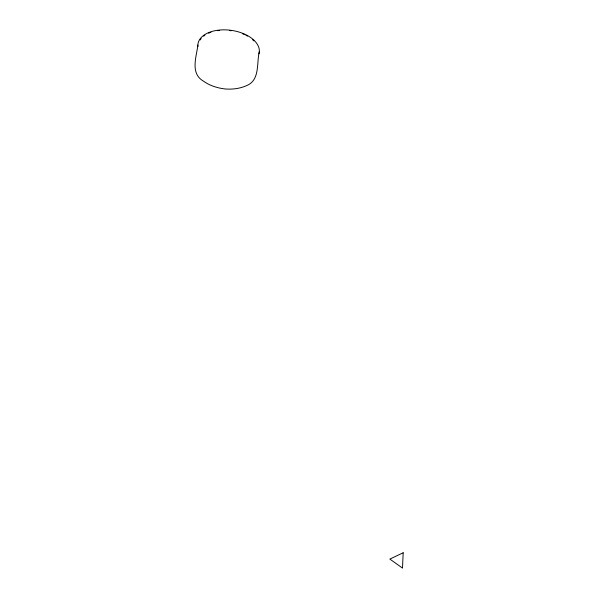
<?xml version="1.0" encoding="UTF-8"?>
<svg xmlns="http://www.w3.org/2000/svg" width="598" height="598" viewBox="0 0 598 598"><rect width="100%" height="100%" fill="white"/><g stroke="black" fill="none" stroke-linecap="round" stroke-linejoin="round"><path stroke-width="0.9" d="M197.871 45.022C196.48 56.982 190.007 73.248 203.268 81.022C209.517 85.574 217.037 87.936 224.646 88.915C232.174 89.603 239.805 88.668 246.742 85.574C260.25 79.99 256.43 62.857 259.353 51.473M197.916 46.614A30.939 18.097 7.8 0 1 230.081 30.192A30.939 18.097 7.8 0 1 258.986 53.813M200.218 39.931A30.206 17.671 7.8 0 1 201.182 38.564M203.604 36.172A30.206 17.671 7.8 0 1 204.92 35.207M208.657 33.182A30.206 17.671 7.8 0 1 210.959 32.292M217.844 30.692A30.206 17.671 7.8 0 1 219.705 30.476M229.385 30.55A30.206 17.671 7.8 0 1 231.12 30.76M242.781 33.847A30.206 17.671 7.8 0 1 244.29 34.49M245.92 35.275A30.206 17.671 7.8 0 1 247.497 36.119M252.558 39.67A30.206 17.671 7.8 0 1 253.851 40.881M403.179 552.776L402.506 568.1L389.851 559.078L403.179 552.776"/></g></svg>
